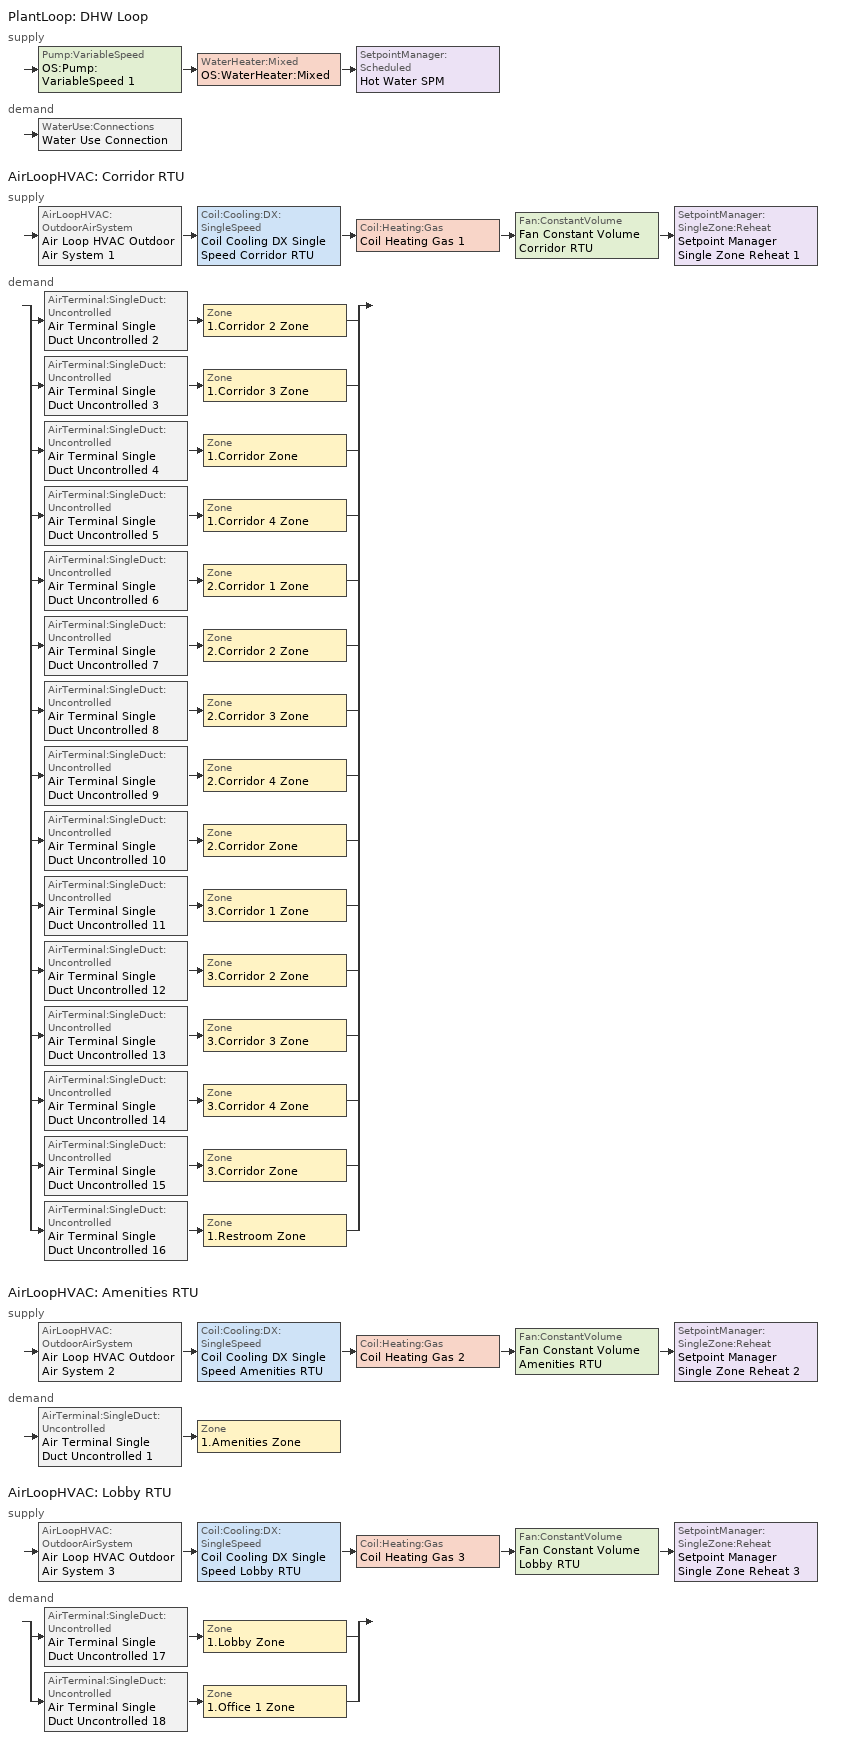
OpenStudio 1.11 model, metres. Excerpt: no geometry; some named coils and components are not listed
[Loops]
PlantLoop 'DHW Loop'
 supply: Pump:VariableSpeed 'OS:Pump:VariableSpeed 1' > WaterHeater:Mixed 'OS:WaterHeater:Mixed' > SetpointManager:Scheduled 'Hot Water SPM'
 demand: WaterUse:Connections 'Water Use Connection'
AirLoopHVAC 'Corridor RTU'
 supply: AirLoopHVAC:OutdoorAirSystem 'Air Loop HVAC Outdoor Air System 1' > Coil:Cooling:DX:SingleSpeed 'Coil Cooling DX Single Speed Corridor RTU' > Coil:Heating:Gas 'Coil Heating Gas 1' > Fan:ConstantVolume 'Fan Constant Volume Corridor RTU' > SetpointManager:SingleZone:Reheat 'Setpoint Manager Single Zone Reheat 1'
 demand: split
  | AirTerminal:SingleDuct:Uncontrolled 'Air Terminal Single Duct Uncontrolled 2' > Zone '1.Corridor 2 Zone'
  | AirTerminal:SingleDuct:Uncontrolled 'Air Terminal Single Duct Uncontrolled 3' > Zone '1.Corridor 3 Zone'
  | AirTerminal:SingleDuct:Uncontrolled 'Air Terminal Single Duct Uncontrolled 4' > Zone '1.Corridor Zone'
  | AirTerminal:SingleDuct:Uncontrolled 'Air Terminal Single Duct Uncontrolled 5' > Zone '1.Corridor 4 Zone'
  | AirTerminal:SingleDuct:Uncontrolled 'Air Terminal Single Duct Uncontrolled 6' > Zone '2.Corridor 1 Zone'
  | AirTerminal:SingleDuct:Uncontrolled 'Air Terminal Single Duct Uncontrolled 7' > Zone '2.Corridor 2 Zone'
  | AirTerminal:SingleDuct:Uncontrolled 'Air Terminal Single Duct Uncontrolled 8' > Zone '2.Corridor 3 Zone'
  | AirTerminal:SingleDuct:Uncontrolled 'Air Terminal Single Duct Uncontrolled 9' > Zone '2.Corridor 4 Zone'
  | AirTerminal:SingleDuct:Uncontrolled 'Air Terminal Single Duct Uncontrolled 10' > Zone '2.Corridor Zone'
  | AirTerminal:SingleDuct:Uncontrolled 'Air Terminal Single Duct Uncontrolled 11' > Zone '3.Corridor 1 Zone'
  | AirTerminal:SingleDuct:Uncontrolled 'Air Terminal Single Duct Uncontrolled 12' > Zone '3.Corridor 2 Zone'
  | AirTerminal:SingleDuct:Uncontrolled 'Air Terminal Single Duct Uncontrolled 13' > Zone '3.Corridor 3 Zone'
  | AirTerminal:SingleDuct:Uncontrolled 'Air Terminal Single Duct Uncontrolled 14' > Zone '3.Corridor 4 Zone'
  | AirTerminal:SingleDuct:Uncontrolled 'Air Terminal Single Duct Uncontrolled 15' > Zone '3.Corridor Zone'
  | AirTerminal:SingleDuct:Uncontrolled 'Air Terminal Single Duct Uncontrolled 16' > Zone '1.Restroom Zone'
AirLoopHVAC 'Amenities RTU'
 supply: AirLoopHVAC:OutdoorAirSystem 'Air Loop HVAC Outdoor Air System 2' > Coil:Cooling:DX:SingleSpeed 'Coil Cooling DX Single Speed Amenities RTU' > Coil:Heating:Gas 'Coil Heating Gas 2' > Fan:ConstantVolume 'Fan Constant Volume Amenities RTU' > SetpointManager:SingleZone:Reheat 'Setpoint Manager Single Zone Reheat 2'
 demand: AirTerminal:SingleDuct:Uncontrolled 'Air Terminal Single Duct Uncontrolled 1' > Zone '1.Amenities Zone'
AirLoopHVAC 'Lobby RTU'
 supply: AirLoopHVAC:OutdoorAirSystem 'Air Loop HVAC Outdoor Air System 3' > Coil:Cooling:DX:SingleSpeed 'Coil Cooling DX Single Speed Lobby RTU' > Coil:Heating:Gas 'Coil Heating Gas 3' > Fan:ConstantVolume 'Fan Constant Volume Lobby RTU' > SetpointManager:SingleZone:Reheat 'Setpoint Manager Single Zone Reheat 3'
 demand: split
  | AirTerminal:SingleDuct:Uncontrolled 'Air Terminal Single Duct Uncontrolled 17' > Zone '1.Lobby Zone'
  | AirTerminal:SingleDuct:Uncontrolled 'Air Terminal Single Duct Uncontrolled 18' > Zone '1.Office 1 Zone'
[SizingPeriod:DesignDay] Barometric Pressure {Pa}=83011; Sky Clearness=0; Rain Indicator=0; Snow Indicator=0; Day of Month=21; Daylight Saving Time Indicator=0; Dry-Bulb Temperature Range Modifier Type=DefaultMultipliers
Name | Maximum Dry-Bulb Temperature {C} | Daily Dry-Bulb Temperature Range {deltaC} | Humidity Indicating Conditions at Maximum Dry-Bulb | Wind Speed {m/s} | Wind Direction {deg} | Month | Day Type | Humidity Indicating Type | Solar Model Indicator | ASHRAE Taub | ASHRAE Taud
Denver Intl Ap Ann Clg .4% Condns DB=>MWB | 34.6 | 15.2 | 15.7 | 4.2 | 80 | 7 | SummerDesignDay | Wetbulb | ASHRAETau | 0.424 | 2.012
Denver Intl Ap Ann Hum_n 99.6% Condns DP=>MCDB | -11.7 | 0 | -21.5 | 3.3 | 160 | 12 | WinterDesignDay | Dewpoint | ASHRAEClearSky
Denver Intl Ap Ann Clg .4% Condns Enth=>MDB | 27 | 15.2 | 58300 | 4.2 | 80 | 7 | SummerDesignDay | Enthalpy | ASHRAETau | 0.424 | 2.012
[WaterUse:Connections]
Water Use Connection: Water Use Equipment Name 1=DHW Equipment
[WaterUse:Equipment]
DHW Equipment: Water Use Equipment Definition=DHW Equipment Load; Flow Rate Fraction Schedule=DHW Flow Rate Sch
[WaterUse:Equipment:Definition]
DHW Equipment Load: Peak Flow Rate {m3/s}=0.000334378; Target Temperature Schedule=DHW Setpoint Sch; Sensible Fraction Schedule=DHW Sensible Sch; Latent Fraction Schedule=DHW Latent Sch
[PlantLoop]
DHW Loop: Plant Loop Volume {m3}=Autocalculate; Load Distribution Scheme=Optimal
[Sizing:Plant]
DHW Loop: Loop Type=Heating; Design Loop Exit Temperature {C}=82; Loop Design Temperature Difference {deltaC}=11; Sizing Option=NonCoincident; Zone Timesteps in Averaging Window=1; Coincident Sizing Factor Mode=None
[WaterHeater:Mixed]
OS:WaterHeater:Mixed: Tank Volume {m3}=0.450464; Setpoint Temperature Schedule=Water Heater Setpoint Temperature; Deadband Temperature Difference {deltaC}=2; Maximum Temperature Limit {C}=82.22; Heater Control Type=Cycle; Heater Maximum Capacity {W}=845000; Heater Ignition Delay {s}=0; Heater Fuel Type=NaturalGas; Heater Thermal Efficiency=0.98; Off Cycle Parasitic Fuel Consumption Rate {W}=20; Off Cycle Parasitic Fuel Type=NaturalGas; Off Cycle Parasitic Heat Fraction to Tank=0.8; On Cycle Parasitic Fuel Type=NaturalGas; Ambient Temperature Indicator=Schedule; Ambient Temperature Schedule=Water Heater Ambient Temperature; Off Cycle Loss Coefficient to Ambient Temperature {W/K}=6; On Cycle Loss Coefficient to Ambient Temperature {W/K}=6; Use Side Effectiveness=1; Source Side Effectiveness=1; Use Side Design Flow Rate {m3/s}=autosize; Source Side Design Flow Rate {m3/s}=autosize; Indirect Water Heating Recovery Time {hr}=1.5
[SetpointManager:Scheduled]
Hot Water SPM: Control Variable=Temperature; Schedule=DHW Setpoint Sch
[Sizing:Zone] Zone Cooling Design Supply Air Temperature Input Method=SupplyAirTemperature; Zone Cooling Design Supply Air Temperature {C}=14; Zone Cooling Design Supply Air Temperature Difference {deltaC}=11.11; Zone Heating Design Supply Air Temperature Input Method=SupplyAirTemperature; Zone Heating Design Supply Air Temperature {C}=40; Zone Heating Design Supply Air Temperature Difference {deltaC}=11.11; Zone Cooling Design Supply Air Humidity Ratio {kg-H2O/kg-air}=0.0085; Zone Heating Design Supply Air Humidity Ratio {kg-H2O/kg-air}=0.008; Cooling Design Air Flow Method=DesignDay; Heating Design Air Flow Method=DesignDay; Account for Dedicated Outdoor Air System=No; Dedicated Outdoor Air System Control Strategy=NeutralSupplyAir; Dedicated Outdoor Air Low Setpoint Temperature for Design {C}=Autosize; Dedicated Outdoor Air High Setpoint Temperature for Design {C}=Autosize
2.Corridor Zone; 2.Corridor 1 Zone; 1.Corridor Zone; 2.Corridor 2 Zone; 1.Lobby Zone; 2.Corridor 3 Zone; 1.Corridor 2 Zone; 3.Corridor Zone; 3.Corridor 1 Zone; 3.Corridor 2 Zone; 1.Corridor 3 Zone; 1.Restroom Zone; 1.Corridor 4 Zone; 1.Amenities Zone; 3.Corridor 3 Zone; 1.Office 1 Zone; 3.Corridor 4 Zone; 2.Corridor 4 Zone
[Zone equipment]
2.Corridor Zone: Air Terminal Single Duct Uncontrolled 10
2.Corridor 1 Zone: Air Terminal Single Duct Uncontrolled 6
1.Corridor Zone: Air Terminal Single Duct Uncontrolled 4
2.Corridor 2 Zone: Air Terminal Single Duct Uncontrolled 7
1.Lobby Zone: Air Terminal Single Duct Uncontrolled 17
2.Corridor 3 Zone: Air Terminal Single Duct Uncontrolled 8
1.Corridor 2 Zone: Air Terminal Single Duct Uncontrolled 2
3.Corridor Zone: Air Terminal Single Duct Uncontrolled 15
3.Corridor 1 Zone: Air Terminal Single Duct Uncontrolled 11
3.Corridor 2 Zone: Air Terminal Single Duct Uncontrolled 12
1.Corridor 3 Zone: Air Terminal Single Duct Uncontrolled 3
1.Restroom Zone: 1.Restroom Exhaust Fan, Air Terminal Single Duct Uncontrolled 16
1.Corridor 4 Zone: Air Terminal Single Duct Uncontrolled 5
1.Amenities Zone: Air Terminal Single Duct Uncontrolled 1
3.Corridor 3 Zone: Air Terminal Single Duct Uncontrolled 13
1.Office 1 Zone: Air Terminal Single Duct Uncontrolled 18
3.Corridor 4 Zone: Air Terminal Single Duct Uncontrolled 14
2.Corridor 4 Zone: Air Terminal Single Duct Uncontrolled 9
[Fan:ConstantVolume] Availability Schedule=Always On Discrete; Maximum Flow Rate {m3/s}=AutoSize
Name | Pressure Rise {Pa} | Fan Efficiency
Fan Constant Volume Corridor RTU | 1335.12
Fan Constant Volume Amenities RTU | 428.433
Fan Constant Volume Lobby RTU | 246.598 | 0.7
[Coil:Cooling:DX:SingleSpeed] Availability Schedule=Always On Discrete; Rated Total Cooling Capacity {W}=autosize; Rated Sensible Heat Ratio=autosize; Rated Air Flow Rate {m3/s}=autosize; Rated Evaporator Fan Power Per Volume Flow Rate {W/(m3/s)}=773.3; Condenser Type=AirCooled; Evaporative Condenser Effectiveness=0; Evaporative Condenser Air Flow Rate {m3/s}=Autosize; Evaporative Condenser Pump Rated Power Consumption {W}=Autosize; Crankcase Heater Capacity {W}=0; Maximum Outdoor Dry-Bulb Temperature for Crankcase Heater Operation {C}=0; Basin Heater Capacity {W/K}=0; Basin Heater Setpoint Temperature {C}=10
Name | Rated COP {W/W} | Total Cooling Capacity Function of Temperature Curve | Total Cooling Capacity Function of Flow Fraction Curve | Energy Input Ratio Function of Temperature Curve | Energy Input Ratio Function of Flow Fraction Curve | Part Load Fraction Correlation Curve
Coil Cooling DX Single Speed Corridor RTU | 4.86 | Curve Biquadratic 91 | Curve Quadratic 226 | Curve Biquadratic 92 | Curve Quadratic 227 | Curve Quadratic 228
Coil Cooling DX Single Speed Amenities RTU | 3.96 | Curve Biquadratic 39 | Curve Quadratic 96 | Curve Biquadratic 40 | Curve Quadratic 97 | Curve Quadratic 98
Coil Cooling DX Single Speed Lobby RTU | 3.96 | Curve Biquadratic 93 | Curve Quadratic 99 | Curve Biquadratic 94 | Curve Quadratic 100 | Curve Quadratic 229
[Fan:ZoneExhaust] Pressure Rise {Pa}=124.5; System Availability Manager Coupling Mode=Decoupled
Name | Availability Schedule | Fan Efficiency | Maximum Flow Rate {m3/s} | Flow Fraction Schedule
1.Apartment 1 Zone Exhaust Fan; 3.Apartment 1 Zone Exhaust Fan; 3.Apartment 2 Zone Exhaust Fan; 2.Apartment Zone Exhaust Fan; 1.Apartment 2 Zone Exhaust Fan; 1.Apartment 3 Zone Exhaust Fan; 2.Apartment 1 Zone Exhaust Fan; 3.Apartment 3 Zone Exhaust Fan; 1.Apartment 4 Zone Exhaust Fan; 1.Apartment 5 Zone Exhaust Fan; 3.Apartment 4 Zone Exhaust Fan; 2.Apartment 2 Zone Exhaust Fan; 2.Apartment 3 Zone Exhaust Fan; 1.Apartment 6 Zone Exhaust Fan; 3.Apartment 5 Zone Exhaust Fan; 1.Apartment 7 Zone Exhaust Fan; 2.Apartment 4 Zone Exhaust Fan; 2.Apartment 5 Zone Exhaust Fan; 3.Apartment 6 Zone Exhaust Fan; 2.Apartment 6 Zone Exhaust Fan; 1.Apartment 9 Zone Exhaust Fan; 3.Apartment 7 Zone Exhaust Fan; 3.Apartment 8 Zone Exhaust Fan; 1.Apartment 10 Zone Exhaust Fan; 3.Apartment 9 Zone Exhaust Fan; 2.Apartment 7 Zone Exhaust Fan; 1.Apartment 11 Zone Exhaust Fan; 1.Apartment 12 Zone Exhaust Fan; 3.Apartment 10 Zone Exhaust Fan; 3.Apartment 11 Zone Exhaust Fan; 2.Apartment 8 Zone Exhaust Fan; 1.Apartment 13 Zone Exhaust Fan; 3.Apartment 12 Zone Exhaust Fan; 3.Apartment 13 Zone Exhaust Fan; 2.Apartment 9 Zone Exhaust Fan; 2.Apartment 10 Zone Exhaust Fan; 3.Apartment 14 Zone Exhaust Fan; 2.Apartment 11 Zone Exhaust Fan; 2.Apartment 12 Zone Exhaust Fan; 2.Apartment 13 Zone Exhaust Fan; 1.Apartment 15 Zone Exhaust Fan | Always On Discrete | 0.6 | 0.0513899 | Always On
1.Restroom Exhaust Fan | Always On Discrete | 0.3 | 0.0707921 | Exhaust Fan Sch
Zone Exhaust Fan |  | 0.3 | 0.0707921 | Exhaust Fan Sch
[AirLoopHVAC] Availability Schedule=Always On Discrete
Name | Design Supply Air Flow Rate {m3/s}
Corridor RTU | 0.755116
Amenities RTU | 0.8967
Lobby RTU | 0.519142
[Sizing:System] Type of Load to Size On=Sensible; Minimum System Air Flow Ratio=1; Preheat Design Temperature {C}=7; Preheat Design Humidity Ratio {kg-H2O/kg-Air}=0.008; Precool Design Temperature {C}=12.8; Precool Design Humidity Ratio {kg-H2O/kg-Air}=0.008; Central Cooling Design Supply Air Temperature {C}=12.8; Central Heating Design Supply Air Temperature {C}=40; Sizing Option=NonCoincident; 100% Outdoor Air in Cooling=Yes; 100% Outdoor Air in Heating=Yes; Central Cooling Design Supply Air Humidity Ratio {kg-H2O/kg-Air}=0.0085; Central Heating Design Supply Air Humidity Ratio {kg-H2O/kg-Air}=0.008; Cooling Design Air Flow Method=DesignDay; Cooling Design Air Flow Rate {m3/s}=0; Heating Design Air Flow Method=DesignDay; Heating Design Air Flow Rate {m3/s}=0; System Outdoor Air Method=ZoneSum; Zone Maximum Outdoor Air Fraction=1; Cooling Supply Air Flow Rate Per Floor Area {m3/s-m2}=0.00996765; Cooling Fraction of Autosized Cooling Supply Air Flow Rate=1; Cooling Supply Air Flow Rate Per Unit Cooling Capacity {m3/s-W}=3.94755e-05; Heating Supply Air Flow Rate Per Floor Area {m3/s-m2}=0.00996765; Heating Fraction of Autosized Heating Supply Air Flow Rate=1; Heating Fraction of Autosized Cooling Supply Air Flow Rate=1; Heating Supply Air Flow Rate Per Unit Heating Capacity {m3/s-W}=3.15882e-05; Cooling Design Capacity Method=CoolingDesignCapacity; Cooling Design Capacity {W}=autosize; Cooling Design Capacity Per Floor Area {W/m2}=234.7; Fraction of Autosized Cooling Design Capacity=1; Heating Design Capacity Method=HeatingDesignCapacity; Heating Design Capacity {W}=autosize; Heating Design Capacity Per Floor Area {W/m2}=157; Fraction of Autosized Heating Design Capacity=1; Central Cooling Capacity Control Method=OnOff
Name | Design Outdoor Air Flow Rate {m3/s}
Corridor RTU | 0.377558
Amenities RTU; Lobby RTU | Autosize
[Coil:Heating:Gas] Availability Schedule=Always On Discrete; Nominal Capacity {W}=AutoSize; Parasitic Electric Load {W}=0; Parasitic Gas Load {W}=0
Name | Gas Burner Efficiency
Coil Heating Gas 1 | 0.8
Coil Heating Gas 2; Coil Heating Gas 3 | 0.925
[SetpointManager:SingleZone:Reheat] Minimum Supply Air Temperature {C}=-99; Maximum Supply Air Temperature {C}=99
Name | Control Zone
Setpoint Manager Single Zone Reheat 1 | 3.Corridor 2 Zone
Setpoint Manager Single Zone Reheat 2 | 1.Amenities Zone
Setpoint Manager Single Zone Reheat 3 | 1.Lobby Zone
[Controller:OutdoorAir] Economizer Control Type=NoEconomizer; Economizer Control Action Type=ModulateFlow; Economizer Maximum Limit Dry-Bulb Temperature {C}=23.8889; Economizer Maximum Limit Enthalpy {J/kg}=64000; Economizer Minimum Limit Dry-Bulb Temperature {C}=-100; Lockout Type=NoLockout; Minimum Limit Type=FixedMinimum; High Humidity Control=No; Heat Recovery Bypass Control Type=BypassWhenWithinEconomizerLimits
Name | Minimum Outdoor Air Flow Rate {m3/s} | Maximum Outdoor Air Flow Rate {m3/s} | Controller Mechanical Ventilation | Economizer Maximum Limit Dewpoint Temperature {C} | Minimum Outdoor Air Schedule
Controller Outdoor Air Corridor RTU | 0.377558 | 0.755116 | Controller Mechanical Ventilation 1
Controller Outdoor Air Amenities RTU | Autosize | Autosize | Controller Mechanical Ventilation 2 | -17.7778 | Always On
Controller Outdoor Air Lobby RTU | Autosize | Autosize | Controller Mechanical Ventilation 3 |  | Always On
[Controller:MechanicalVentilation] Availability Schedule=Always On Discrete; System Outdoor Air Method=ZoneSum
Name | Demand Controlled Ventilation
Controller Mechanical Ventilation 1; Controller Mechanical Ventilation 3
Controller Mechanical Ventilation 2 | No
[AirLoopHVAC:OutdoorAirSystem]
Name | Controller
Air Loop HVAC Outdoor Air System 1 | Controller Outdoor Air Corridor RTU
Air Loop HVAC Outdoor Air System 2 | Controller Outdoor Air Amenities RTU
Air Loop HVAC Outdoor Air System 3 | Controller Outdoor Air Lobby RTU
[AirTerminal:SingleDuct:Uncontrolled] Availability Schedule=Always On Discrete; Maximum Air Flow Rate {m3/s}=AutoSize
Air Terminal Single Duct Uncontrolled 2; Air Terminal Single Duct Uncontrolled 3; Air Terminal Single Duct Uncontrolled 4; Air Terminal Single Duct Uncontrolled 5; Air Terminal Single Duct Uncontrolled 6; Air Terminal Single Duct Uncontrolled 7; Air Terminal Single Duct Uncontrolled 8; Air Terminal Single Duct Uncontrolled 9; Air Terminal Single Duct Uncontrolled 10; Air Terminal Single Duct Uncontrolled 11; Air Terminal Single Duct Uncontrolled 12; Air Terminal Single Duct Uncontrolled 13; Air Terminal Single Duct Uncontrolled 14; Air Terminal Single Duct Uncontrolled 15; Air Terminal Single Duct Uncontrolled 16; Air Terminal Single Duct Uncontrolled 1; Air Terminal Single Duct Uncontrolled 17; Air Terminal Single Duct Uncontrolled 18
[ZoneHVAC:UnitHeater] Availability Schedule=Always On Discrete; Maximum Supply Air Flow Rate {m3/s}=autosize; Fan Control Type=OnOff; Minimum Hot Water Flow Rate {m3/s}=0; Heating Convergence Tolerance=0.001
Name | Supply Air Fan | Heating Coil
1.Mechanical Zone Unit Heater | Fan Constant Volume 46 | Coil Heating Electric 46
1.Mechanical 1 Zone Unit Heater | Fan Constant Volume 47 | Coil Heating Electric 47
1.Storage Zone Unit Heater | Fan Constant Volume 48 | Coil Heating Electric 48
[Schedule:Ruleset]
Name | Default Day Schedule
DHW Sensible Sch | Schedule Day 1
DHW Latent Sch | Schedule Day 2
DHW Setpoint Sch | Schedule Day 3
DHW Flow Rate Sch | Schedule Day 4
Water Heater Setpoint Temperature | Water Heater Setpoint Temperature Default
Water Heater Ambient Temperature | Water Heater Ambient Temperature Default
Always On | Schedule Day 9
Exhaust Fan Sch | Schedule Day 11
[Schedule:Day]
Schedule Day 1; Schedule Day 9: 24, 0, 1
Schedule Day 2: 24, 0, 0
Schedule Day 3: 24, 0, 57.2222
Schedule Day 4: 6, 0, 0.05, 7, 0, 0.3, 8, 0, 0.5, 9, 0, 0.4, 10, 0, 0.3, 11, 0, 0.3, 12, 0, 0.35, 13, 0, 0.4, 14, 0, 0.35, 15, 0, 0.35, 16, 0, 0.3, 17, 0, 0.3, 18, 0, 0.5, 19, 0, 0.5, 20, 0, 0.4, 21, 0, 0.35, 22, 0, 0.45, 23, 0, 0.3, 24, 0, 0.05
Water Heater Setpoint Temperature Default: 24, 0, 60
Water Heater Ambient Temperature Default: 24, 0, 22
Schedule Day 11: 8, 0, 0, 9, 0, 1, 10, 0, 0, 11, 0, 1, 15, 0, 0, 16, 0, 1, 17, 0, 0, 18, 0, 1, 19, 0, 0, 20, 0, 1, 24, 0, 0
[Schedule:Constant]
Always On Discrete: Value=1
[Curve:Biquadratic] Minimum Value of x=17; Maximum Value of x=22; Minimum Value of y=13; Maximum Value of y=46
Name | Coefficient1 Constant | Coefficient2 x | Coefficient3 x**2 | Coefficient4 y | Coefficient5 y**2 | Coefficient6 x*y
Curve Biquadratic 91; Curve Biquadratic 39; Curve Biquadratic 93 | 0.942588 | 0.00954335 | 0.00068377 | -0.0110427 | 5.249e-06 | -9.72e-06
Curve Biquadratic 92; Curve Biquadratic 40; Curve Biquadratic 94 | 0.342414 | 0.034885 | -0.0006237 | 0.00497722 | 0.000437951 | -0.000728028
[Curve:Quadratic]
Name | Coefficient1 Constant | Coefficient2 x | Coefficient3 x**2 | Minimum Value of x | Maximum Value of x
Curve Quadratic 226; Curve Quadratic 96; Curve Quadratic 99 | 0.8 | 0.2 | 0 | 0.5 | 1.5
Curve Quadratic 227; Curve Quadratic 97; Curve Quadratic 100 | 1.1552 | -0.1808 | 0.0256 | 0.5 | 1.5
Curve Quadratic 228; Curve Quadratic 98; Curve Quadratic 229 | 0.85 | 0.15 | 0 | 0 | 1
